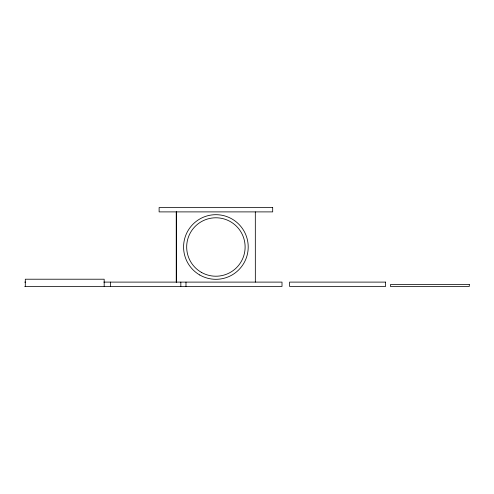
<?xml version="1.0" encoding="UTF-8"?>
<svg xmlns="http://www.w3.org/2000/svg" width="494" height="494" viewBox="0 0 494 494"><rect width="100%" height="100%" fill="white"/><g stroke="black" fill="none" stroke-linecap="round" stroke-linejoin="round"><path stroke-width="0.74" d="M24.7 282.105L25.509 282.105M103.833 282.105L282.006 282.105L282.006 286.44L24.7 286.44M255.318 211.895L255.336 282.105M185.985 282.105L185.985 286.44M180.835 282.105L180.835 286.44M176.457 211.895L176.457 282.105M176.241 211.901L176.241 282.111M110.631 282.105L110.631 286.44M104.178 286.44L104.178 279.215L25.299 279.215L25.299 286.44M272.688 207.56L159.117 207.56L159.117 211.895L272.688 211.895L272.688 207.56M385.61 282.105L289.589 282.105L289.589 286.44L385.61 286.44L385.61 282.105M469.3 284.581L390.421 284.581L390.421 286.44L469.3 286.44L469.3 284.581M199.737 274.985A32.314 32.314 0 0 0 248.21 247A32.314 32.314 0 0 0 199.737 219.015A32.314 32.314 0 0 0 199.737 274.985M201.286 272.305A29.22 29.22 0 0 0 245.117 247A29.22 29.22 0 0 0 201.286 221.695A29.22 29.22 0 0 0 201.286 272.305"/></g></svg>
